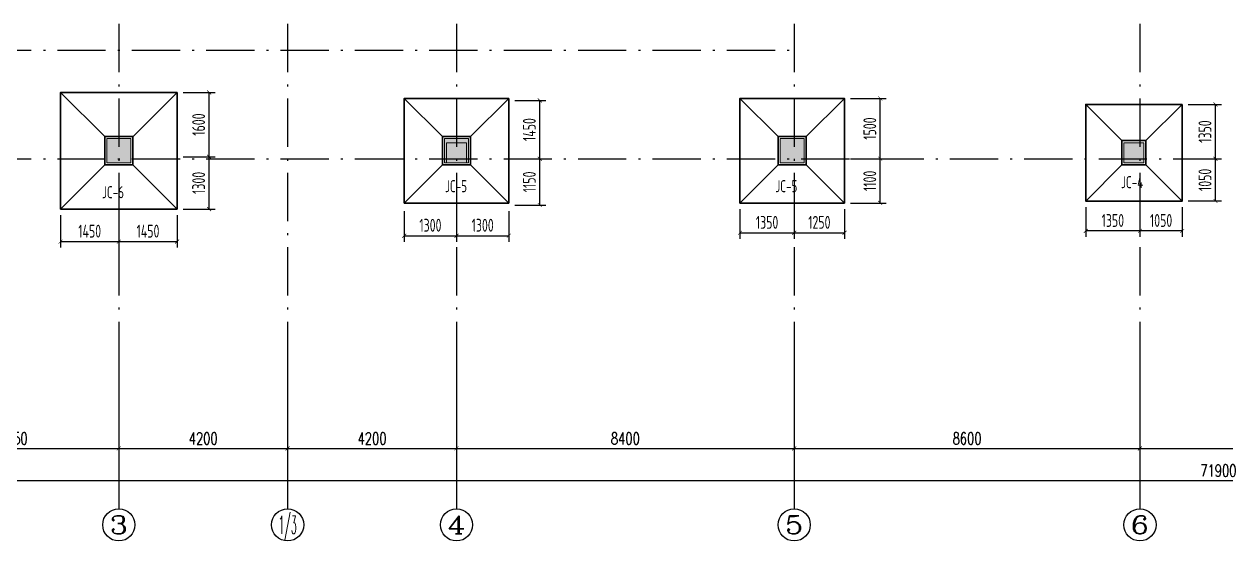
# Model space of a CAD drawing. Extents: x 169490 to 7584583, y -2399407 to 1374371.
# Drawn here: x 329893 to 359789, y 817659 to 830507 of the extents above; entities that cross this region are included whole.
import ezdxf
from ezdxf.enums import TextEntityAlignment as Align

# ---------------------------------------------------------------- set-up
doc = ezdxf.new("R2010")
doc.units = 0
doc.header["$LTSCALE"] = 100
doc.linetypes.add('D3轴线点划线', pattern=[18.5, 12, -3, 0.5, -3])
doc.layers.get('0').update_dxf_attribs({"linetype": 'CONTINUOUS'})
doc.layers.get('DEFPOINTS').update_dxf_attribs({"linetype": 'CONTINUOUS'})
for name, color, linetype in [('0P-标字', 7, 'CONTINUOUS'), ('AXIS', 3, 'CONTINUOUS'), ('AXIS_TEXT', 4, 'CONTINUOUS'), ('C-AXIS(轴号)', 3, 'CONTINUOUS'), ('C-AXIS-T(字)', 7, 'CONTINUOUS'), ('C-DOTE', 8, 'D3轴线点划线'), ('S-COLU-HATCH', 251, 'CONTINUOUS'), ('S-SLAB-DIM', 92, 'CONTINUOUS')]:
    doc.layers.add(name, color=color, linetype=linetype)
doc.layers.add('S-COLU-LINE1', color=6, linetype='CONTINUOUS', lineweight=18)
doc.layers.add('独基', color=110, linetype='CONTINUOUS', lineweight=35)
doc.styles.add('_TCH_AXIS', font='COMPLEX', dxfattribs={"bigfont": 'GBCBIG'})
doc.styles.add('_TCH_DIM_T3', font='SIMPLEX.shx', dxfattribs={"width": 0.705882, "bigfont": 'GBCBIG.shx'})
doc.styles.add('COMPLEX', font='COMPLEX')
doc.styles.add('TSSD_Dimension', font='Tssdeng.shx', dxfattribs={"width": 0.7, "bigfont": 'tssdchn.shx'})
doc.styles.add('X', font='tssdeng.shx', dxfattribs={"width": 0.7, "bigfont": 'hztxt.shx'})
doc.dimstyles.new('_TCH_ARCH&&100', dxfattribs={"dimtxt": 297.5, "dimasz": 100, "dimexe": 250, "dimexo": 300, "dimgap": 100, "dimtad": 1, "dimdec": 0, "dimzin": 0, "dimdsep": 46, "dimtxsty": '_TCH_DIM_T3', "dimblk": 'ARCHTICK', "dimcen": 0.09, "dimclrt": 7, "dimazin": 2, "dimtfac": 1, "dimtdec": 0, "dimtix": 1, "dimtmove": 2, "dimatfit": 3, "dimfxl": 1, "dimtolj": 1, "dimtzin": 0, "dimarcsym": 0})
doc.dimstyles.new('TSSD_100_100$0', dxfattribs={"dimtxt": 320, "dimasz": 100, "dimexe": 150, "dimexo": 150, "dimgap": 100, "dimtad": 1, "dimdec": 0, "dimzin": 0, "dimdsep": 46, "dimtxsty": 'TSSD_Dimension', "dimblk": 'ARCHTICK', "dimcen": 0, "dimclrt": 7, "dimadec": 1, "dimazin": 0, "dimtfac": 1, "dimtdec": 0, "dimtix": 1, "dimtmove": 2, "dimatfit": 3, "dimldrblk": '_TSDBK', "dimfxl": 1, "dimtolj": 1, "dimtzin": 0, "dimarcsym": 0})

# ---------------------------------------------------------------- blocks, each defined once
blk = doc.blocks.new('_ARCHTICK')
at = {"const_width": 0.15}
blk.add_lwpolyline([(-0.5, -0.5), (0.5, 0.5)], dxfattribs=at)
blk = doc.blocks.new('*D218')
at = {"layer": 'AXIS', "color": 0, "lineweight": -2, "transparency": 16777216}
for p, q in [((323650, 822159), (323650, 818909)), ((395550, 822159), (395550, 818909)), ((323650, 819159), (395550, 819159))]:
    blk.add_line(p, q, dxfattribs=at)
at = {"layer": 'DEFPOINTS', "color": 0, "transparency": 16777216}
for p in [(323650, 822459), (395550, 822459), (395550, 819159)]:
    blk.add_point(p, dxfattribs=at)
at = {"layer": 'AXIS', "color": 0, "lineweight": -2, "transparency": 16777216, "xscale": 100, "yscale": 100, "zscale": 100, "rotation": 180}
blk.add_blockref('_ARCHTICK', (323650, 819159), dxfattribs=at)
at = {"layer": 'AXIS', "color": 0, "lineweight": -2, "transparency": 16777216, "xscale": 100, "yscale": 100, "zscale": 100}
blk.add_blockref('_ARCHTICK', (395550, 819159), dxfattribs=at)
at = {"layer": 'AXIS', "color": 7, "transparency": 16777216, "insert": (359600, 819407), "char_height": 297.5, "attachment_point": 5, "style": '_TCH_DIM_T3'}
blk.add_mtext('\\A1;71900', dxfattribs=at)
blk = doc.blocks.new('*D222')
at = {"layer": 'AXIS', "color": 0, "lineweight": -2, "transparency": 16777216}
for p, q in [((327000, 822159), (327000, 819709)), ((332250, 822159), (332250, 819709)), ((327000, 819959), (332250, 819959))]:
    blk.add_line(p, q, dxfattribs=at)
at = {"layer": 'DEFPOINTS', "color": 0, "transparency": 16777216}
for p in [(327000, 822459), (332250, 822459), (332250, 819959)]:
    blk.add_point(p, dxfattribs=at)
at = {"layer": 'AXIS', "color": 0, "lineweight": -2, "transparency": 16777216, "xscale": 100, "yscale": 100, "zscale": 100, "rotation": 180}
blk.add_blockref('_ARCHTICK', (327000, 819959), dxfattribs=at)
at = {"layer": 'AXIS', "color": 0, "lineweight": -2, "transparency": 16777216, "xscale": 100, "yscale": 100, "zscale": 100}
blk.add_blockref('_ARCHTICK', (332250, 819959), dxfattribs=at)
at = {"layer": 'AXIS', "color": 7, "transparency": 16777216, "insert": (329625, 820207), "char_height": 297.5, "attachment_point": 5, "style": '_TCH_DIM_T3'}
blk.add_mtext('\\A1;5250', dxfattribs=at)
blk = doc.blocks.new('*D223')
at = {"layer": 'AXIS', "color": 0, "lineweight": -2, "transparency": 16777216}
for p, q in [((332250, 822159), (332250, 819709)), ((336450, 822159), (336450, 819709)), ((332250, 819959), (336450, 819959))]:
    blk.add_line(p, q, dxfattribs=at)
at = {"layer": 'DEFPOINTS', "color": 0, "transparency": 16777216}
for p in [(332250, 822459), (336450, 822459), (336450, 819959)]:
    blk.add_point(p, dxfattribs=at)
at = {"layer": 'AXIS', "color": 0, "lineweight": -2, "transparency": 16777216, "xscale": 100, "yscale": 100, "zscale": 100, "rotation": 180}
blk.add_blockref('_ARCHTICK', (332250, 819959), dxfattribs=at)
at = {"layer": 'AXIS', "color": 0, "lineweight": -2, "transparency": 16777216, "xscale": 100, "yscale": 100, "zscale": 100}
blk.add_blockref('_ARCHTICK', (336450, 819959), dxfattribs=at)
at = {"layer": 'AXIS', "color": 7, "transparency": 16777216, "insert": (334350, 820207), "char_height": 297.5, "attachment_point": 5, "style": '_TCH_DIM_T3'}
blk.add_mtext('\\A1;4200', dxfattribs=at)
blk = doc.blocks.new('*D224')
at = {"layer": 'AXIS', "color": 0, "lineweight": -2, "transparency": 16777216}
for p, q in [((336450, 822159), (336450, 819709)), ((340650, 822159), (340650, 819709)), ((336450, 819959), (340650, 819959))]:
    blk.add_line(p, q, dxfattribs=at)
at = {"layer": 'DEFPOINTS', "color": 0, "transparency": 16777216}
for p in [(336450, 822459), (340650, 822459), (340650, 819959)]:
    blk.add_point(p, dxfattribs=at)
at = {"layer": 'AXIS', "color": 0, "lineweight": -2, "transparency": 16777216, "xscale": 100, "yscale": 100, "zscale": 100, "rotation": 180}
blk.add_blockref('_ARCHTICK', (336450, 819959), dxfattribs=at)
at = {"layer": 'AXIS', "color": 0, "lineweight": -2, "transparency": 16777216, "xscale": 100, "yscale": 100, "zscale": 100}
blk.add_blockref('_ARCHTICK', (340650, 819959), dxfattribs=at)
at = {"layer": 'AXIS', "color": 7, "transparency": 16777216, "insert": (338550, 820207), "char_height": 297.5, "attachment_point": 5, "style": '_TCH_DIM_T3'}
blk.add_mtext('\\A1;4200', dxfattribs=at)
blk = doc.blocks.new('*D225')
at = {"layer": 'AXIS', "color": 0, "lineweight": -2, "transparency": 16777216}
for p, q in [((340650, 822159), (340650, 819709)), ((349050, 822159), (349050, 819709)), ((340650, 819959), (349050, 819959))]:
    blk.add_line(p, q, dxfattribs=at)
at = {"layer": 'DEFPOINTS', "color": 0, "transparency": 16777216}
for p in [(340650, 822459), (349050, 822459), (349050, 819959)]:
    blk.add_point(p, dxfattribs=at)
at = {"layer": 'AXIS', "color": 0, "lineweight": -2, "transparency": 16777216, "xscale": 100, "yscale": 100, "zscale": 100, "rotation": 180}
blk.add_blockref('_ARCHTICK', (340650, 819959), dxfattribs=at)
at = {"layer": 'AXIS', "color": 0, "lineweight": -2, "transparency": 16777216, "xscale": 100, "yscale": 100, "zscale": 100}
blk.add_blockref('_ARCHTICK', (349050, 819959), dxfattribs=at)
at = {"layer": 'AXIS', "color": 7, "transparency": 16777216, "insert": (344850, 820207), "char_height": 297.5, "attachment_point": 5, "style": '_TCH_DIM_T3'}
blk.add_mtext('\\A1;8400', dxfattribs=at)
blk = doc.blocks.new('*D226')
at = {"layer": 'AXIS', "color": 0, "lineweight": -2, "transparency": 16777216}
for p, q in [((349050, 822159), (349050, 819709)), ((357650, 822159), (357650, 819709)), ((349050, 819959), (357650, 819959))]:
    blk.add_line(p, q, dxfattribs=at)
at = {"layer": 'DEFPOINTS', "color": 0, "transparency": 16777216}
for p in [(349050, 822459), (357650, 822459), (357650, 819959)]:
    blk.add_point(p, dxfattribs=at)
at = {"layer": 'AXIS', "color": 0, "lineweight": -2, "transparency": 16777216, "xscale": 100, "yscale": 100, "zscale": 100, "rotation": 180}
blk.add_blockref('_ARCHTICK', (349050, 819959), dxfattribs=at)
at = {"layer": 'AXIS', "color": 0, "lineweight": -2, "transparency": 16777216, "xscale": 100, "yscale": 100, "zscale": 100}
blk.add_blockref('_ARCHTICK', (357650, 819959), dxfattribs=at)
at = {"layer": 'AXIS', "color": 7, "transparency": 16777216, "insert": (353350, 820207), "char_height": 297.5, "attachment_point": 5, "style": '_TCH_DIM_T3'}
blk.add_mtext('\\A1;8600', dxfattribs=at)
blk = doc.blocks.new('*D227')
at = {"layer": 'AXIS', "color": 0, "lineweight": -2, "transparency": 16777216}
for p, q in [((357650, 822159), (357650, 819709)), ((363050, 822159), (363050, 819709)), ((357650, 819959), (363050, 819959))]:
    blk.add_line(p, q, dxfattribs=at)
at = {"layer": 'DEFPOINTS', "color": 0, "transparency": 16777216}
for p in [(357650, 822459), (363050, 822459), (363050, 819959)]:
    blk.add_point(p, dxfattribs=at)
at = {"layer": 'AXIS', "color": 0, "lineweight": -2, "transparency": 16777216, "xscale": 100, "yscale": 100, "zscale": 100, "rotation": 180}
blk.add_blockref('_ARCHTICK', (357650, 819959), dxfattribs=at)
at = {"layer": 'AXIS', "color": 0, "lineweight": -2, "transparency": 16777216, "xscale": 100, "yscale": 100, "zscale": 100}
blk.add_blockref('_ARCHTICK', (363050, 819959), dxfattribs=at)
at = {"layer": 'AXIS', "color": 7, "transparency": 16777216, "insert": (360350, 820207), "char_height": 297.5, "attachment_point": 5, "style": '_TCH_DIM_T3'}
blk.add_mtext('\\A1;5400', dxfattribs=at)
blk = doc.blocks.new('_AXISO')
blk.add_circle((0, 0), 0.5)
at = {"layer": 'AXIS_TEXT', "style": 'COMPLEX', "width": 1.041667}
blk.add_attdef('A', text='', height=0.56, dxfattribs=at).set_placement((-0.25, -0.28), (0.25, -0.28), align=Align.FIT)
blk = doc.blocks.new('*D258')
at = {"layer": 'DEFPOINTS', "color": 0, "ltscale": 10, "transparency": 16777216}
for p in [(357650, 826109), (358700, 826109), (357650, 825365)]:
    blk.add_point(p, dxfattribs=at)
at = {"layer": 'S-SLAB-DIM', "color": 0, "lineweight": -2, "ltscale": 10, "transparency": 16777216}
for p, q in [((357650, 825959), (357650, 825215)), ((358700, 825959), (358700, 825215)), ((358700, 825365), (357650, 825365))]:
    blk.add_line(p, q, dxfattribs=at)
at = {"layer": 'S-SLAB-DIM', "color": 0, "lineweight": -2, "ltscale": 10, "transparency": 16777216, "xscale": 100, "yscale": 100, "zscale": 100, "rotation": 180}
blk.add_blockref('_ARCHTICK', (357650, 825365), dxfattribs=at)
at = {"layer": 'S-SLAB-DIM', "color": 0, "lineweight": -2, "ltscale": 10, "transparency": 16777216, "xscale": 100, "yscale": 100, "zscale": 100}
blk.add_blockref('_ARCHTICK', (358700, 825365), dxfattribs=at)
at = {"layer": 'S-SLAB-DIM', "color": 7, "ltscale": 10, "transparency": 16777216, "insert": (358175, 825625), "char_height": 320, "attachment_point": 5, "style": 'TSSD_Dimension'}
blk.add_mtext('\\A1;1050', dxfattribs=at)
blk = doc.blocks.new('_TSDBK')
blk.add_line((-1, 0), (0, 0))
at = {"const_width": 0.5}
blk.add_lwpolyline([(-0.7, -0.7), (0.7, 0.7)], dxfattribs=at)
blk = doc.blocks.new('*D259')
at = {"layer": 'DEFPOINTS', "color": 0, "ltscale": 10, "transparency": 16777216}
for p in [(358700, 827159), (359527, 827159), (358700, 826109)]:
    blk.add_point(p, dxfattribs=at)
at = {"layer": 'S-SLAB-DIM', "color": 0, "lineweight": -2, "ltscale": 10, "transparency": 16777216}
for p, q in [((358850, 827159), (359677, 827159)), ((359527, 826109), (359527, 827159)), ((358850, 826109), (359677, 826109))]:
    blk.add_line(p, q, dxfattribs=at)
at = {"layer": 'S-SLAB-DIM', "color": 0, "lineweight": -2, "ltscale": 10, "transparency": 16777216, "xscale": 100, "yscale": 100, "zscale": 100}
for p, rotation in [((359527, 827159), 90), ((359527, 826109), 270)]:
    blk.add_blockref('_ARCHTICK', p, dxfattribs=dict(at, rotation=rotation))
at = {"layer": 'S-SLAB-DIM', "color": 7, "ltscale": 10, "transparency": 16777216, "insert": (359267, 826634), "char_height": 320, "attachment_point": 5, "rotation": 90, "style": 'TSSD_Dimension'}
blk.add_mtext('\\A1;1050', dxfattribs=at)
blk = doc.blocks.new('*D260')
at = {"layer": 'DEFPOINTS', "color": 0, "ltscale": 10, "transparency": 16777216}
for p in [(356300, 826109), (357650, 826109), (356300, 825365)]:
    blk.add_point(p, dxfattribs=at)
at = {"layer": 'S-SLAB-DIM', "color": 0, "lineweight": -2, "ltscale": 10, "transparency": 16777216}
for p, q in [((356300, 825959), (356300, 825215)), ((357650, 825959), (357650, 825215)), ((357650, 825365), (356300, 825365))]:
    blk.add_line(p, q, dxfattribs=at)
at = {"layer": 'S-SLAB-DIM', "color": 0, "lineweight": -2, "ltscale": 10, "transparency": 16777216, "xscale": 100, "yscale": 100, "zscale": 100, "rotation": 180}
blk.add_blockref('_ARCHTICK', (356300, 825365), dxfattribs=at)
at = {"layer": 'S-SLAB-DIM', "color": 0, "lineweight": -2, "ltscale": 10, "transparency": 16777216, "xscale": 100, "yscale": 100, "zscale": 100}
blk.add_blockref('_ARCHTICK', (357650, 825365), dxfattribs=at)
at = {"layer": 'S-SLAB-DIM', "color": 7, "ltscale": 10, "transparency": 16777216, "insert": (356975, 825625), "char_height": 320, "attachment_point": 5, "style": 'TSSD_Dimension'}
blk.add_mtext('\\A1;1350', dxfattribs=at)
blk = doc.blocks.new('*D261')
at = {"layer": 'DEFPOINTS', "color": 0, "ltscale": 10, "transparency": 16777216}
for p in [(358700, 828509), (359527, 828509), (358700, 827159)]:
    blk.add_point(p, dxfattribs=at)
at = {"layer": 'S-SLAB-DIM', "color": 0, "lineweight": -2, "ltscale": 10, "transparency": 16777216}
for p, q in [((358850, 828509), (359677, 828509)), ((359527, 827159), (359527, 828509)), ((358850, 827159), (359677, 827159))]:
    blk.add_line(p, q, dxfattribs=at)
at = {"layer": 'S-SLAB-DIM', "color": 0, "lineweight": -2, "ltscale": 10, "transparency": 16777216, "xscale": 100, "yscale": 100, "zscale": 100}
for p, rotation in [((359527, 828509), 90), ((359527, 827159), 270)]:
    blk.add_blockref('_ARCHTICK', p, dxfattribs=dict(at, rotation=rotation))
at = {"layer": 'S-SLAB-DIM', "color": 7, "ltscale": 10, "transparency": 16777216, "insert": (359267, 827834), "char_height": 320, "attachment_point": 5, "rotation": 90, "style": 'TSSD_Dimension'}
blk.add_mtext('\\A1;1350', dxfattribs=at)
blk = doc.blocks.new('*D262')
at = {"layer": 'DEFPOINTS', "color": 0, "ltscale": 10, "transparency": 16777216}
for p in [(350301, 827160), (351190, 827160), (350301, 826059)]:
    blk.add_point(p, dxfattribs=at)
at = {"layer": 'S-SLAB-DIM', "color": 0, "lineweight": -2, "ltscale": 10, "transparency": 16777216}
for p, q in [((350451, 827160), (351340, 827160)), ((351190, 826059), (351190, 827160)), ((350451, 826059), (351340, 826059))]:
    blk.add_line(p, q, dxfattribs=at)
at = {"layer": 'S-SLAB-DIM', "color": 0, "lineweight": -2, "ltscale": 10, "transparency": 16777216, "xscale": 100, "yscale": 100, "zscale": 100}
for p, rotation in [((351190, 827160), 90), ((351190, 826059), 270)]:
    blk.add_blockref('_ARCHTICK', p, dxfattribs=dict(at, rotation=rotation))
at = {"layer": 'S-SLAB-DIM', "color": 7, "ltscale": 10, "transparency": 16777216, "insert": (350930, 826609), "char_height": 320, "attachment_point": 5, "rotation": 90, "style": 'TSSD_Dimension'}
blk.add_mtext('\\A1;1100', dxfattribs=at)
blk = doc.blocks.new('*D263')
at = {"layer": 'DEFPOINTS', "color": 0, "ltscale": 10, "transparency": 16777216}
for p in [(349050, 826059), (350301, 826059), (350301, 825318)]:
    blk.add_point(p, dxfattribs=at)
at = {"layer": 'S-SLAB-DIM', "color": 0, "lineweight": -2, "ltscale": 10, "transparency": 16777216}
for p, q in [((349050, 825909), (349050, 825168)), ((350301, 825909), (350301, 825168)), ((349050, 825318), (350301, 825318))]:
    blk.add_line(p, q, dxfattribs=at)
at = {"layer": 'S-SLAB-DIM', "color": 0, "lineweight": -2, "ltscale": 10, "transparency": 16777216, "xscale": 100, "yscale": 100, "zscale": 100, "rotation": 180}
blk.add_blockref('_ARCHTICK', (349050, 825318), dxfattribs=at)
at = {"layer": 'S-SLAB-DIM', "color": 0, "lineweight": -2, "ltscale": 10, "transparency": 16777216, "xscale": 100, "yscale": 100, "zscale": 100}
blk.add_blockref('_ARCHTICK', (350301, 825318), dxfattribs=at)
at = {"layer": 'S-SLAB-DIM', "color": 7, "ltscale": 10, "transparency": 16777216, "insert": (349675, 825578), "char_height": 320, "attachment_point": 5, "style": 'TSSD_Dimension'}
blk.add_mtext('\\A1;1250', dxfattribs=at)
blk = doc.blocks.new('*D264')
at = {"layer": 'DEFPOINTS', "color": 0, "ltscale": 10, "transparency": 16777216}
for p in [(340651, 826009), (341951, 826009), (341951, 825246)]:
    blk.add_point(p, dxfattribs=at)
at = {"layer": 'S-SLAB-DIM', "color": 0, "lineweight": -2, "ltscale": 10, "transparency": 16777216}
for p, q in [((340651, 825859), (340651, 825096)), ((341951, 825859), (341951, 825096)), ((340651, 825246), (341951, 825246))]:
    blk.add_line(p, q, dxfattribs=at)
at = {"layer": 'S-SLAB-DIM', "color": 0, "lineweight": -2, "ltscale": 10, "transparency": 16777216, "xscale": 100, "yscale": 100, "zscale": 100, "rotation": 180}
blk.add_blockref('_ARCHTICK', (340651, 825246), dxfattribs=at)
at = {"layer": 'S-SLAB-DIM', "color": 0, "lineweight": -2, "ltscale": 10, "transparency": 16777216, "xscale": 100, "yscale": 100, "zscale": 100}
blk.add_blockref('_ARCHTICK', (341951, 825246), dxfattribs=at)
at = {"layer": 'S-SLAB-DIM', "color": 7, "ltscale": 10, "transparency": 16777216, "insert": (341301, 825506), "char_height": 320, "attachment_point": 5, "style": 'TSSD_Dimension'}
blk.add_mtext('\\A1;1300', dxfattribs=at)
blk = doc.blocks.new('*D265')
at = {"layer": 'DEFPOINTS', "color": 0, "ltscale": 10, "transparency": 16777216}
for p in [(339351, 826009), (340651, 826009), (340651, 825246)]:
    blk.add_point(p, dxfattribs=at)
at = {"layer": 'S-SLAB-DIM', "color": 0, "lineweight": -2, "ltscale": 10, "transparency": 16777216}
for p, q in [((339351, 825859), (339351, 825096)), ((340651, 825859), (340651, 825096)), ((339351, 825246), (340651, 825246))]:
    blk.add_line(p, q, dxfattribs=at)
at = {"layer": 'S-SLAB-DIM', "color": 0, "lineweight": -2, "ltscale": 10, "transparency": 16777216, "xscale": 100, "yscale": 100, "zscale": 100, "rotation": 180}
blk.add_blockref('_ARCHTICK', (339351, 825246), dxfattribs=at)
at = {"layer": 'S-SLAB-DIM', "color": 0, "lineweight": -2, "ltscale": 10, "transparency": 16777216, "xscale": 100, "yscale": 100, "zscale": 100}
blk.add_blockref('_ARCHTICK', (340651, 825246), dxfattribs=at)
at = {"layer": 'S-SLAB-DIM', "color": 7, "ltscale": 10, "transparency": 16777216, "insert": (340001, 825506), "char_height": 320, "attachment_point": 5, "style": 'TSSD_Dimension'}
blk.add_mtext('\\A1;1300', dxfattribs=at)
blk = doc.blocks.new('*D266')
at = {"layer": 'DEFPOINTS', "color": 0, "ltscale": 10, "transparency": 16777216}
for p in [(341951, 827159), (342722, 827159), (341951, 826009)]:
    blk.add_point(p, dxfattribs=at)
at = {"layer": 'S-SLAB-DIM', "color": 0, "lineweight": -2, "ltscale": 10, "transparency": 16777216}
for p, q in [((342101, 827159), (342872, 827159)), ((342722, 826009), (342722, 827159)), ((342101, 826009), (342872, 826009))]:
    blk.add_line(p, q, dxfattribs=at)
at = {"layer": 'S-SLAB-DIM', "color": 0, "lineweight": -2, "ltscale": 10, "transparency": 16777216, "xscale": 100, "yscale": 100, "zscale": 100}
for p, rotation in [((342722, 827159), 90), ((342722, 826009), 270)]:
    blk.add_blockref('_ARCHTICK', p, dxfattribs=dict(at, rotation=rotation))
at = {"layer": 'S-SLAB-DIM', "color": 7, "ltscale": 10, "transparency": 16777216, "insert": (342462, 826584), "char_height": 320, "attachment_point": 5, "rotation": 90, "style": 'TSSD_Dimension'}
blk.add_mtext('\\A1;1150', dxfattribs=at)
blk = doc.blocks.new('*D267')
at = {"layer": 'DEFPOINTS', "color": 0, "ltscale": 10, "transparency": 16777216}
for p in [(341951, 828609), (342722, 828609), (341951, 827159)]:
    blk.add_point(p, dxfattribs=at)
at = {"layer": 'S-SLAB-DIM', "color": 0, "lineweight": -2, "ltscale": 10, "transparency": 16777216}
for p, q in [((342101, 828609), (342872, 828609)), ((342722, 827159), (342722, 828609)), ((342101, 827159), (342872, 827159))]:
    blk.add_line(p, q, dxfattribs=at)
at = {"layer": 'S-SLAB-DIM', "color": 0, "lineweight": -2, "ltscale": 10, "transparency": 16777216, "xscale": 100, "yscale": 100, "zscale": 100}
for p, rotation in [((342722, 828609), 90), ((342722, 827159), 270)]:
    blk.add_blockref('_ARCHTICK', p, dxfattribs=dict(at, rotation=rotation))
at = {"layer": 'S-SLAB-DIM', "color": 7, "ltscale": 10, "transparency": 16777216, "insert": (342462, 827884), "char_height": 320, "attachment_point": 5, "rotation": 90, "style": 'TSSD_Dimension'}
blk.add_mtext('\\A1;1450', dxfattribs=at)
blk = doc.blocks.new('*D277')
at = {"layer": 'DEFPOINTS', "color": 0, "ltscale": 10, "transparency": 16777216}
for p in [(332251, 825909), (333701, 825909), (333701, 825099)]:
    blk.add_point(p, dxfattribs=at)
at = {"layer": 'S-SLAB-DIM', "color": 0, "lineweight": -2, "ltscale": 10, "transparency": 16777216}
for p, q in [((332251, 825759), (332251, 824949)), ((333701, 825759), (333701, 824949)), ((332251, 825099), (333701, 825099))]:
    blk.add_line(p, q, dxfattribs=at)
at = {"layer": 'S-SLAB-DIM', "color": 0, "lineweight": -2, "ltscale": 10, "transparency": 16777216, "xscale": 100, "yscale": 100, "zscale": 100, "rotation": 180}
blk.add_blockref('_ARCHTICK', (332251, 825099), dxfattribs=at)
at = {"layer": 'S-SLAB-DIM', "color": 0, "lineweight": -2, "ltscale": 10, "transparency": 16777216, "xscale": 100, "yscale": 100, "zscale": 100}
blk.add_blockref('_ARCHTICK', (333701, 825099), dxfattribs=at)
at = {"layer": 'S-SLAB-DIM', "color": 7, "ltscale": 10, "transparency": 16777216, "insert": (332976, 825359), "char_height": 320, "attachment_point": 5, "style": 'TSSD_Dimension'}
blk.add_mtext('\\A1;1450', dxfattribs=at)
blk = doc.blocks.new('*D278')
at = {"layer": 'DEFPOINTS', "color": 0, "ltscale": 10, "transparency": 16777216}
for p in [(333701, 827209), (334496, 827209), (333701, 825909)]:
    blk.add_point(p, dxfattribs=at)
at = {"layer": 'S-SLAB-DIM', "color": 0, "lineweight": -2, "ltscale": 10, "transparency": 16777216}
for p, q in [((333851, 827209), (334646, 827209)), ((334496, 825909), (334496, 827209)), ((333851, 825909), (334646, 825909))]:
    blk.add_line(p, q, dxfattribs=at)
at = {"layer": 'S-SLAB-DIM', "color": 0, "lineweight": -2, "ltscale": 10, "transparency": 16777216, "xscale": 100, "yscale": 100, "zscale": 100}
for p, rotation in [((334496, 827209), 90), ((334496, 825909), 270)]:
    blk.add_blockref('_ARCHTICK', p, dxfattribs=dict(at, rotation=rotation))
at = {"layer": 'S-SLAB-DIM', "color": 7, "ltscale": 10, "transparency": 16777216, "insert": (334236, 826559), "char_height": 320, "attachment_point": 5, "rotation": 90, "style": 'TSSD_Dimension'}
blk.add_mtext('\\A1;1300', dxfattribs=at)
blk = doc.blocks.new('*D279')
at = {"layer": 'DEFPOINTS', "color": 0, "ltscale": 10, "transparency": 16777216}
for p in [(330801, 825909), (332251, 825909), (332251, 825099)]:
    blk.add_point(p, dxfattribs=at)
at = {"layer": 'S-SLAB-DIM', "color": 0, "lineweight": -2, "ltscale": 10, "transparency": 16777216}
for p, q in [((330801, 825759), (330801, 824949)), ((332251, 825759), (332251, 824949)), ((330801, 825099), (332251, 825099))]:
    blk.add_line(p, q, dxfattribs=at)
at = {"layer": 'S-SLAB-DIM', "color": 0, "lineweight": -2, "ltscale": 10, "transparency": 16777216, "xscale": 100, "yscale": 100, "zscale": 100, "rotation": 180}
blk.add_blockref('_ARCHTICK', (330801, 825099), dxfattribs=at)
at = {"layer": 'S-SLAB-DIM', "color": 0, "lineweight": -2, "ltscale": 10, "transparency": 16777216, "xscale": 100, "yscale": 100, "zscale": 100}
blk.add_blockref('_ARCHTICK', (332251, 825099), dxfattribs=at)
at = {"layer": 'S-SLAB-DIM', "color": 7, "ltscale": 10, "transparency": 16777216, "insert": (331526, 825359), "char_height": 320, "attachment_point": 5, "style": 'TSSD_Dimension'}
blk.add_mtext('\\A1;1450', dxfattribs=at)
blk = doc.blocks.new('*D280')
at = {"layer": 'DEFPOINTS', "color": 0, "ltscale": 10, "transparency": 16777216}
for p in [(333701, 828809), (334496, 828809), (333701, 827209)]:
    blk.add_point(p, dxfattribs=at)
at = {"layer": 'S-SLAB-DIM', "color": 0, "lineweight": -2, "ltscale": 10, "transparency": 16777216}
for p, q in [((333851, 828809), (334646, 828809)), ((334496, 827209), (334496, 828809)), ((333851, 827209), (334646, 827209))]:
    blk.add_line(p, q, dxfattribs=at)
at = {"layer": 'S-SLAB-DIM', "color": 0, "lineweight": -2, "ltscale": 10, "transparency": 16777216, "xscale": 100, "yscale": 100, "zscale": 100}
for p, rotation in [((334496, 828809), 90), ((334496, 827209), 270)]:
    blk.add_blockref('_ARCHTICK', p, dxfattribs=dict(at, rotation=rotation))
at = {"layer": 'S-SLAB-DIM', "color": 7, "ltscale": 10, "transparency": 16777216, "insert": (334236, 828009), "char_height": 320, "attachment_point": 5, "rotation": 90, "style": 'TSSD_Dimension'}
blk.add_mtext('\\A1;1600', dxfattribs=at)
blk = doc.blocks.new('*D3927')
at = {"layer": 'DEFPOINTS', "color": 0, "ltscale": 10, "transparency": 16777216}
for p in [(347701, 826059), (349050, 826059), (349050, 825318)]:
    blk.add_point(p, dxfattribs=at)
at = {"layer": 'S-SLAB-DIM', "color": 0, "lineweight": -2, "ltscale": 10, "transparency": 16777216}
for p, q in [((347701, 825909), (347701, 825168)), ((349050, 825909), (349050, 825168)), ((347701, 825318), (349050, 825318))]:
    blk.add_line(p, q, dxfattribs=at)
at = {"layer": 'S-SLAB-DIM', "color": 0, "lineweight": -2, "ltscale": 10, "transparency": 16777216, "xscale": 100, "yscale": 100, "zscale": 100, "rotation": 180}
blk.add_blockref('_ARCHTICK', (347701, 825318), dxfattribs=at)
at = {"layer": 'S-SLAB-DIM', "color": 0, "lineweight": -2, "ltscale": 10, "transparency": 16777216, "xscale": 100, "yscale": 100, "zscale": 100}
blk.add_blockref('_ARCHTICK', (349050, 825318), dxfattribs=at)
at = {"layer": 'S-SLAB-DIM', "color": 7, "ltscale": 10, "transparency": 16777216, "insert": (348375, 825578), "char_height": 320, "attachment_point": 5, "style": 'TSSD_Dimension'}
blk.add_mtext('\\A1;1350', dxfattribs=at)
blk = doc.blocks.new('*D3928')
at = {"layer": 'DEFPOINTS', "color": 0, "ltscale": 10, "transparency": 16777216}
for p in [(350301, 828659), (351190, 828659), (350301, 827160)]:
    blk.add_point(p, dxfattribs=at)
at = {"layer": 'S-SLAB-DIM', "color": 0, "lineweight": -2, "ltscale": 10, "transparency": 16777216}
for p, q in [((350451, 828659), (351340, 828659)), ((351190, 827160), (351190, 828659)), ((350451, 827160), (351340, 827160))]:
    blk.add_line(p, q, dxfattribs=at)
at = {"layer": 'S-SLAB-DIM', "color": 0, "lineweight": -2, "ltscale": 10, "transparency": 16777216, "xscale": 100, "yscale": 100, "zscale": 100}
for p, rotation in [((351190, 828659), 90), ((351190, 827160), 270)]:
    blk.add_blockref('_ARCHTICK', p, dxfattribs=dict(at, rotation=rotation))
at = {"layer": 'S-SLAB-DIM', "color": 7, "ltscale": 10, "transparency": 16777216, "insert": (350930, 827909), "char_height": 320, "attachment_point": 5, "rotation": 90, "style": 'TSSD_Dimension'}
blk.add_mtext('\\A1;1500', dxfattribs=at)

msp = doc.modelspace()

# ---------------------------------------------------------------- hatches: boundary and pattern name
at = {"layer": 'S-COLU-HATCH', "ltscale": 10}
h = msp.add_hatch(color=256, dxfattribs=at)
h.dxf.hatch_style = 1
h.paths.add_polyline_path([(332550, 827658.7), (331950, 827658.7), (331950, 827058.7), (332550, 827058.7)])
h = msp.add_hatch(color=256, dxfattribs=at)
h.dxf.hatch_style = 1
h.paths.add_polyline_path([(340950, 827658.7), (340350, 827658.7), (340350, 827058.7), (340950, 827058.7)])
at = {"layer": 'S-COLU-HATCH'}
h = msp.add_hatch(color=256, dxfattribs=at)
h.dxf.hatch_style = 1
h.paths.add_polyline_path([(340400, 827558.7), (340900, 827558.7), (340900, 827058.7), (340400, 827058.7)])
at = {"layer": 'S-COLU-HATCH', "ltscale": 10}
h = msp.add_hatch(color=256, dxfattribs=at)
h.dxf.hatch_style = 1
h.paths.add_polyline_path([(349300, 827658.7), (348700, 827658.7), (348700, 827058.7), (349300, 827058.7)])
h = msp.add_hatch(color=256, dxfattribs=at)
h.dxf.hatch_style = 1
h.paths.add_polyline_path([(357750, 827558.7), (357250, 827558.7), (357250, 827058.7), (357750, 827058.7)])

# ---------------------------------------------------------------- linework, layer by layer
at = {"layer": 'C-AXIS(轴号)'}
for p, q in [((332250, 822458.7), (332250, 818458.7)), ((336450, 822458.7), (336450, 818458.7)), ((340650, 822458.7), (340650, 818458.7)), ((349050, 822458.7), (349050, 818458.7)), ((357650, 822458.7), (357650, 818458.7))]:
    msp.add_line(p, q, dxfattribs=at)
at = {"layer": 'C-DOTE'}
for p, q in [((332250, 847158.7), (332250, 822458.7)), ((336450, 847158.7), (336450, 822458.7)), ((340650, 847158.7), (340650, 822458.7)), ((349050, 847158.7), (349050, 822458.7)), ((357650, 847158.7), (357650, 822458.7)), ((321473.7, 829858.7), (349050, 829858.7)), ((321473.7, 827158.7), (399250, 827158.7))]:
    msp.add_line(p, q, dxfattribs=at)
at = {"layer": 'S-COLU-LINE1'}
for points in [[(332550, 827658.7), (331950, 827658.7), (331950, 827058.7), (332550, 827058.7)], [(340950, 827658.7), (340350, 827658.7), (340350, 827058.7), (340950, 827058.7)], [(340400, 827558.7), (340900, 827558.7), (340900, 827058.7), (340400, 827058.7)], [(349300, 827658.7), (348700, 827658.7), (348700, 827058.7), (349300, 827058.7)], [(357750, 827558.7), (357250, 827558.7), (357250, 827058.7), (357750, 827058.7)]]:
    msp.add_lwpolyline(points, close=True, dxfattribs=at)
at = {"layer": '独基', "color": 32}
for p, q in [((331901, 827708.7), (330801, 828808.7)), ((332600, 827707.7), (333701, 828808.7)), ((340301, 827708.7), (339351, 828658.7)), ((341001, 827708.7), (341951, 828658.7)), ((348650, 827708.7), (347700, 828658.7)), ((350300, 828658.7), (349350, 827708.7)), ((357200, 827608.7), (356300, 828508.7)), ((357800, 827608.7), (358700, 828508.7)), ((331901, 827008.7), (330801, 825908.7)), ((332600, 827009.7), (333701, 825908.7)), ((340301, 827008.7), (339351, 826058.7)), ((341001, 827008.7), (341951, 826058.7)), ((348650, 827008.7), (347700, 826058.7)), ((350300, 826058.7), (349350, 827008.7)), ((357200, 827008.7), (356300, 826108.7)), ((357800, 827008.7), (358700, 826108.7))]:
    msp.add_line(p, q, dxfattribs=at)
for points in [[(333701, 828808.7), (330801, 828808.7), (330801, 825908.7), (333701, 825908.7)], [(341951, 828658.7), (339351, 828658.7), (339351, 826058.7), (341951, 826058.7)], [(347700, 826058.7), (347700, 828658.7), (350300, 828658.7), (350300, 826058.7)], [(358700, 828508.7), (356300, 828508.7), (356300, 826108.7), (358700, 826108.7)], [(332600, 827708.7), (331900, 827708.7), (331900, 827008.7), (332600, 827008.7)], [(341001, 827708.7), (340301, 827708.7), (340301, 827008.7), (341001, 827008.7)], [(349350, 827708.7), (348650, 827708.7), (348650, 827008.7), (349350, 827008.7)], [(357800, 827608.7), (357200, 827608.7), (357200, 827008.7), (357800, 827008.7)]]:
    msp.add_lwpolyline(points, close=True, dxfattribs=at)

# ---------------------------------------------------------------- block references
at = {"layer": 'C-AXIS(轴号)'}
ref = msp.add_blockref('_AXISO', (332250, 818058.7), dxfattribs=dict(at, xscale=800, yscale=800, zscale=800))
ref.add_attrib('A', '3', dxfattribs={"layer": 'C-AXIS-T(字)', "height": 452.5, "style": '_TCH_AXIS', "width": 1.5}).set_placement((332023.7, 817832.4), (332476.3, 817832.4), align=Align.FIT)
ref = msp.add_blockref('_AXISO', (336450, 818058.7), dxfattribs=dict(at, xscale=800, yscale=800, zscale=800))
ref.add_attrib('A', '1/3', dxfattribs={"layer": 'C-AXIS-T(字)', "height": 452.55, "style": '_TCH_AXIS', "width": 0.411765}).set_placement((336223.7, 817832.4), (336676.3, 817832.4), align=Align.FIT)
ref = msp.add_blockref('_AXISO', (340650, 818058.7), dxfattribs=dict(at, xscale=800, yscale=800, zscale=800))
ref.add_attrib('A', '4', dxfattribs={"layer": 'C-AXIS-T(字)', "height": 452.5, "style": '_TCH_AXIS', "width": 1.3125}).set_placement((340423.7, 817832.4), (340876.3, 817832.4), align=Align.FIT)
ref = msp.add_blockref('_AXISO', (349050, 818058.7), dxfattribs=dict(at, xscale=800, yscale=800, zscale=800))
ref.add_attrib('A', '5', dxfattribs={"layer": 'C-AXIS-T(字)', "height": 452.5, "style": '_TCH_AXIS', "width": 1.5}).set_placement((348823.7, 817832.4), (349276.3, 817832.4), align=Align.FIT)
ref = msp.add_blockref('_AXISO', (357650, 818058.7), dxfattribs=dict(at, xscale=800, yscale=800, zscale=800))
ref.add_attrib('A', '6', dxfattribs={"layer": 'C-AXIS-T(字)', "height": 452.5, "style": '_TCH_AXIS', "width": 1.5}).set_placement((357423.7, 817832.4), (357876.3, 817832.4), align=Align.FIT)

# ---------------------------------------------------------------- texts
at = {"layer": '0P-标字', "color": 80, "linetype": 'Continuous', "style": 'X', "width": 0.7}
for s, p in [('JC-5', (340364.8, 826236.8, 3000)), ('JC-5', (348580.7, 826236.8, 3000)), ('JC-4', (357179.7, 826336.8, 3000)), ('JC-6', (331833.3, 826086.8, 3000))]:
    msp.add_text(s, height=300, dxfattribs=at).set_placement(p, align=Align.BOTTOM_LEFT)

# ---------------------------------------------------------------- dimensions: what is measured, and where the dimension line sits
at = {"layer": 'AXIS'}
for p1, p2, distance, picture, middle in [((323650, 822458.7), (395550, 822458.7), -3300, '*D218', (359600, 819407.4)), ((327000, 822458.7), (332250, 822458.7), -2500, '*D222', (329625, 820207.4)), ((332250, 822458.7), (336450, 822458.7), -2500, '*D223', (334350, 820207.4)), ((336450, 822458.7), (340650, 822458.7), -2500, '*D224', (338550, 820207.4)), ((340650, 822458.7), (349050, 822458.7), -2500, '*D225', (344850, 820207.4)), ((349050, 822458.7), (357650, 822458.7), -2500, '*D226', (353350, 820207.4)), ((357650, 822458.7), (363050, 822458.7), -2500, '*D227', (360350, 820207.4))]:
    dim = msp.add_aligned_dim(p1=p1, p2=p2, distance=distance, dimstyle='_TCH_ARCH&&100', dxfattribs=at)
    dim.commit()
    dim.dimension.update_dxf_attribs({"geometry": picture, "text_midpoint": middle})
at = {"layer": 'S-SLAB-DIM', "ltscale": 10}
for base, p1, p2, picture, middle in [((334496.4, 828808.7), (333701, 827208.7), (333701, 828808.7), '*D280', (334236.4, 828008.7)), ((351189.956103, 828659.151014), (350300.521649, 827159.651012), (350300.521649, 828659.151014), '*D3928', (350929.956103, 827909.401013)), ((342722.1, 828608.7), (341951, 827158.7), (341951, 828608.7), '*D267', (342462.1, 827883.7)), ((359526.7, 828508.7), (358700, 827158.7), (358700, 828508.7), '*D261', (359266.7, 827833.7)), ((334496.4, 827208.7), (333701, 825908.7), (333701, 827208.7), '*D278', (334236.4, 826558.7)), ((351189.956103, 827159.651012), (350300.521649, 826059.151014), (350300.521649, 827159.651012), '*D262', (350929.956103, 826609.401013)), ((342722.1, 827158.7), (341951, 826008.7), (341951, 827158.7), '*D266', (342462.1, 826583.7)), ((359526.7, 827158.7), (358700, 826108.7), (358700, 827158.7), '*D259', (359266.7, 826633.7))]:
    dim = msp.add_linear_dim(base=base, p1=p1, p2=p2, angle=90, dimstyle='TSSD_100_100$0', dxfattribs=at)
    dim.commit()
    dim.dimension.update_dxf_attribs({"geometry": picture, "text_midpoint": middle})
for base, p1, p2, picture, middle in [((349050.0217, 825318.3459), (347700.5216, 826059.151), (349050.0217, 826059.151), '*D3927', (348375.2717, 825578.3459)), ((350300.5216, 825318.3459), (349050.0217, 826059.151), (350300.5216, 826059.151), '*D263', (349675.2717, 825578.3459)), ((356300, 825364.7), (357650, 826108.7), (356300, 826108.7), '*D260', (356975, 825624.7)), ((357650, 825364.7), (358700, 826108.7), (357650, 826108.7), '*D258', (358175, 825624.7)), ((332251, 825098.6), (330801, 825908.7), (332251, 825908.7), '*D279', (331526, 825358.6)), ((333701, 825098.6), (332251, 825908.7), (333701, 825908.7), '*D277', (332976, 825358.6)), ((340651, 825246.3), (339351, 826008.7), (340651, 826008.7), '*D265', (340001, 825506.3)), ((341951, 825246.3), (340651, 826008.7), (341951, 826008.7), '*D264', (341301, 825506.3))]:
    dim = msp.add_linear_dim(base=base, p1=p1, p2=p2, dimstyle='TSSD_100_100$0', dxfattribs=at)
    dim.commit()
    dim.dimension.update_dxf_attribs({"geometry": picture, "text_midpoint": middle})

doc.saveas('drawing.dxf')
